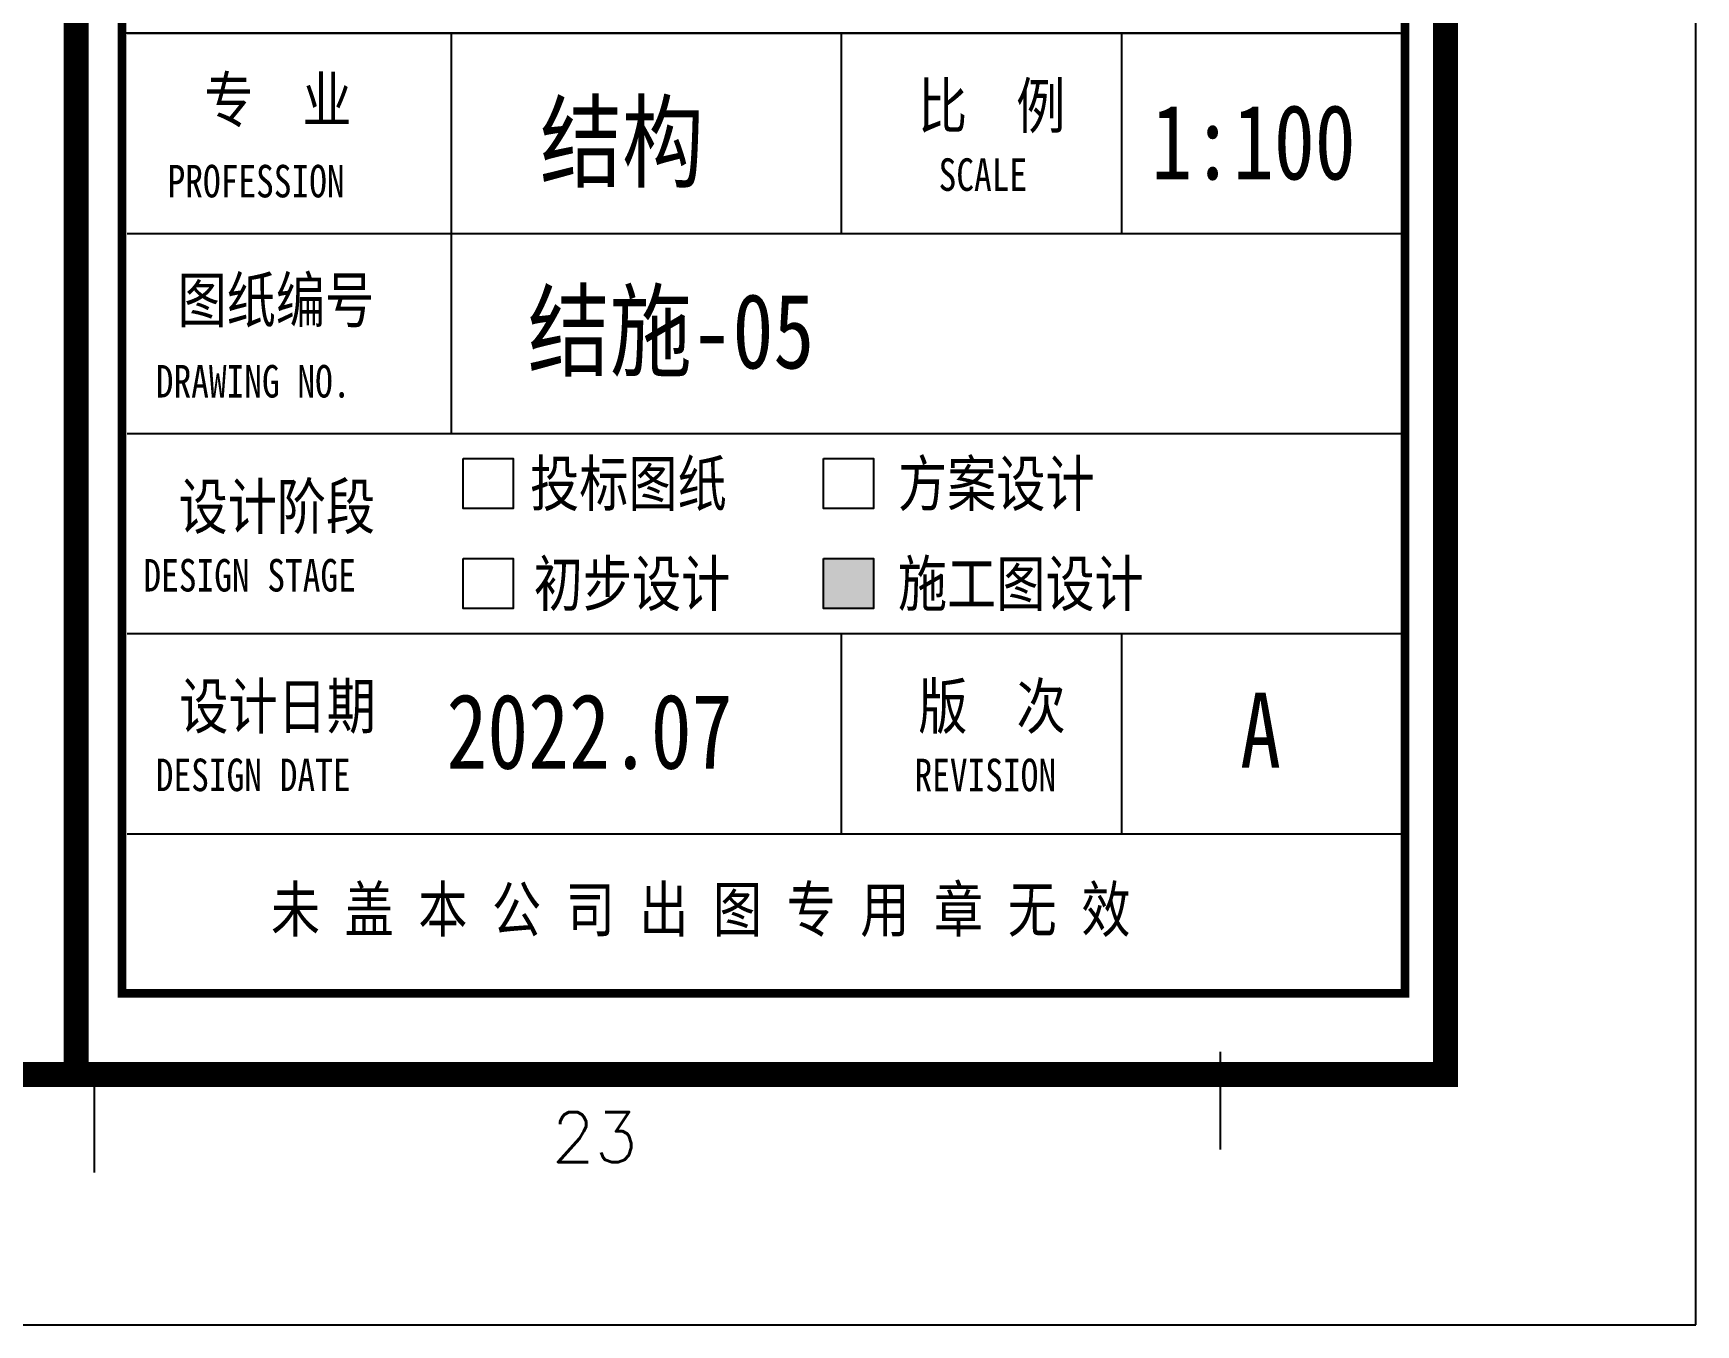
# Model space of a CAD drawing. Header units: inches. Extents: x 18712 to 314639, y 0 to 420500.
# Drawn here: x 130969 to 137612, y 0 to 5163 of the extents above; entities that cross this region are included whole.
import ezdxf
from ezdxf.enums import TextEntityAlignment as Align

# ---------------------------------------------------------------- set-up
doc = ezdxf.new("R2010")
doc.units = ezdxf.units.IN
doc.header["$LTSCALE"] = 1000
doc.header["$MEASUREMENT"] = 0
doc.layers.get('0').update_dxf_attribs({"true_color": 0xffffff})
for name, color, linetype, true_color in [('TK', 7, 'Continuous', 0xffffff), ('TK-TEXT', 4, 'Continuous', 0x00ffff), ('ZG-图号', 2, 'Continuous', 0xffff00), ('ZG-图框层', 4, 'Continuous', 0x00ffff)]:
    doc.layers.add(name, color=color, linetype=linetype, true_color=true_color)
doc.styles.add('-宋体', font='simsun.ttc', dxfattribs={"height": 0.2, "bigfont": 'gbcbig.shx'})
doc.styles.add('ISOCP', font='txt.shx', dxfattribs={"height": 0.2, "bigfont": 'gbcbig.shx'})

# ---------------------------------------------------------------- blocks, each defined once
blk = doc.blocks.new('DAnoyomous23393')
at = {"layer": 'TK', "style": '-宋体', "width": 0.8}
for s, height, p in [('专  业', 180, (131652.5, 4806.6)), ('PROFESSION', 130, (131505.9, 4506.6))]:
    blk.add_text(s, height=height, dxfattribs=at).set_placement(p)
blk = doc.blocks.new('DAnoyomous23396')
at = {"layer": 'TK', "style": '-宋体', "width": 0.8}
for s, height, p in [('图纸编号', 180, (131545.8, 4006.6)), ('DRAWING NO.', 129.996, (131458.8, 3706.6))]:
    blk.add_text(s, height=height, dxfattribs=at).set_placement(p)
blk = doc.blocks.new('DAnoyomous23399')
at = {"layer": 'TK', "style": '-宋体', "width": 0.8}
for s, height, p in [('设计阶段', 180, (131549.8, 3181.1)), ('DESIGN STAGE', 129.996, (131409.3, 2931.1))]:
    blk.add_text(s, height=height, dxfattribs=at).set_placement(p)
blk = doc.blocks.new('DAnoyomous23402')
at = {"layer": 'TK', "style": '-宋体', "width": 0.8}
for s, height, p in [('设计日期', 180, (131552.6, 2383.1)), ('DESIGN DATE', 130.027, (131458.7, 2133.1))]:
    blk.add_text(s, height=height, dxfattribs=at).set_placement(p)
blk = doc.blocks.new('DAnoyomous23405')
at = {"layer": 'TK', "style": '-宋体', "width": 0.8}
for s, height, p in [('比  例', 180, (134504.5, 4782.6)), ('SCALE', 130, (134586.8, 4532.7))]:
    blk.add_text(s, height=height, dxfattribs=at).set_placement(p)
blk = doc.blocks.new('DAnoyomous23408')
at = {"layer": 'TK', "style": '-宋体', "width": 0.8}
for s, height, p in [('版  次', 180, (134505.7, 2382.6)), ('REVISION', 130, (134490.3, 2132.7))]:
    blk.add_text(s, height=height, dxfattribs=at).set_placement(p)

msp = doc.modelspace()

# ---------------------------------------------------------------- hatches: boundary and pattern name
msp.add_hatch(color=256).paths.add_polyline_path([(134126.8, 3059.4), (134126.8, 2859.4), (134326.8, 2859.4), (134326.8, 3059.4)], flags=0)

# ---------------------------------------------------------------- linework, layer by layer
at = {"layer": 'TK', "lineweight": -3}
for p, q in [((136430.9, 5162.8), (131323.9, 5162.8)), ((131343.9, 5162.8), (136450.9, 5162.8)), ((131543.9, 5162.8), (136450.9, 5162.8)), ((132638.7, 5162.8), (132638.7, 3562.8)), ((134198, 5162.8), (134198, 4362.8)), ((135317.1, 5162.8), (135317.1, 4362.8)), ((131343.9, 4362.8), (136450.9, 4362.8)), ((131543.9, 4362.8), (136450.9, 4362.8)), ((131343.9, 3562.8), (136450.9, 3562.8)), ((131543.9, 3562.8), (136450.9, 3562.8)), ((131543.9, 3562.8), (136450.9, 3562.8)), ((131543.9, 3562.8), (136450.9, 3562.8)), ((131543.9, 3562.8), (136450.9, 3562.8)), ((131343.9, 2762.8), (136450.9, 2762.8)), ((131543.9, 2762.8), (136450.9, 2762.8)), ((134198, 2762.8), (134198, 1962.8)), ((135317.1, 2762.8), (135317.1, 1962.8)), ((131343.9, 1962.8), (136450.9, 1962.8)), ((131543.9, 1962.8), (135543.9, 1962.8)), ((135712.2, 1091.3), (135712.2, 700)), ((131212.2, 1000), (131212.2, 608.7))]:
    msp.add_line(p, q, dxfattribs=at)
for points in [[(18712.2, 84100), (18712.2, 0), (137612.2, 0), (137612.2, 84100)], [(132686.5, 3462.8), (132886.5, 3462.8), (132886.5, 3262.8), (132686.5, 3262.8)], [(134126.8, 3462.8), (134326.8, 3462.8), (134326.8, 3262.8), (134126.8, 3262.8)], [(132686.5, 3062.8), (132886.5, 3062.8), (132886.5, 2862.8), (132686.5, 2862.8)], [(134126.8, 3062.8), (134326.8, 3062.8), (134326.8, 2862.8), (134126.8, 2862.8)]]:
    msp.add_lwpolyline(points, close=True, dxfattribs=at)
for points, const_width in [([(21212.2, 83100), (21212.2, 1000), (136612.2, 1000), (136612.2, 83100)], 100), ([(131323.9, 18539.8), (136450.9, 18539.8), (136450.9, 1325.3), (131323.9, 1325.3)], 34.7)]:
    msp.add_lwpolyline(points, close=True, dxfattribs=dict(at, const_width=const_width))
at = {"layer": 'TK', "lineweight": -3, "const_width": 100}
msp.add_lwpolyline([(131140.8, 1045.7), (131140.8, 83100)], dxfattribs=at)
at = {"layer": 'TK', "lineweight": -3}
msp.add_lwpolyline([(131140.8, 1045.7), (136612.2, 1045.7), (136612.2, 83100)], dxfattribs=at)
at = {"layer": 'ZG-图框层', "lineweight": -3}
msp.add_lwpolyline([(18712.2, 0), (137612.2, 0), (137612.2, 84100), (18712.2, 84100)], close=True, dxfattribs=at)
at = {"layer": 'ZG-图框层', "lineweight": -3, "const_width": 100}
msp.add_lwpolyline([(21212.2, 1000), (136612.2, 1000), (136612.2, 83100), (21212.2, 83100)], close=True, dxfattribs=at)

# ---------------------------------------------------------------- block references
at = {"layer": 'TK'}
for name in ['DAnoyomous23393', 'DAnoyomous23405', 'DAnoyomous23396', 'DAnoyomous23399', 'DAnoyomous23402', 'DAnoyomous23408']:
    msp.add_blockref(name, (0, 0), dxfattribs=at)

# ---------------------------------------------------------------- texts
at = {"layer": 'TK', "style": '-宋体', "width": 0.8}
for s, p in [('投标图纸', (133347.4, 3362.8)), ('方案设计  ', (134915.3, 3362.8)), ('初步设计', (133361.8, 2962.8)), ('施工图设计', (134915.3, 2962.8))]:
    msp.add_text(s, height=180, dxfattribs=at).set_placement(p, align=Align.MIDDLE_CENTER)
msp.add_text('未 盖 本 公 司 出 图 专 用 章 无 效', height=180, dxfattribs=at).set_placement((135353.5, 1660.6), align=Align.MIDDLE_RIGHT)
at = {"layer": 'TK', "style": 'ISOCP'}
msp.add_text('23', height=200, dxfattribs=at).set_placement((133212.2, 750), align=Align.MIDDLE_CENTER)
at = {"layer": 'TK-TEXT', "style": '-宋体', "width": 0.8}
for tag, p, s in [('结构', (132994.3, 4578.2), '结构'), ('1:100', (135436.8, 4578.2), '1:100'), ('A', (135791.5, 2226.8), 'A'), ('2022.07', (132620.4, 2222.6), '2022.07')]:
    msp.add_attdef(tag, p, s, height=300, dxfattribs=at)
at = {"layer": 'ZG-图号', "style": '-宋体', "width": 0.8}
msp.add_attdef('结施-05', (132945.5, 3822.8), '结施-05', height=300, dxfattribs=at)

doc.saveas('drawing.dxf')
